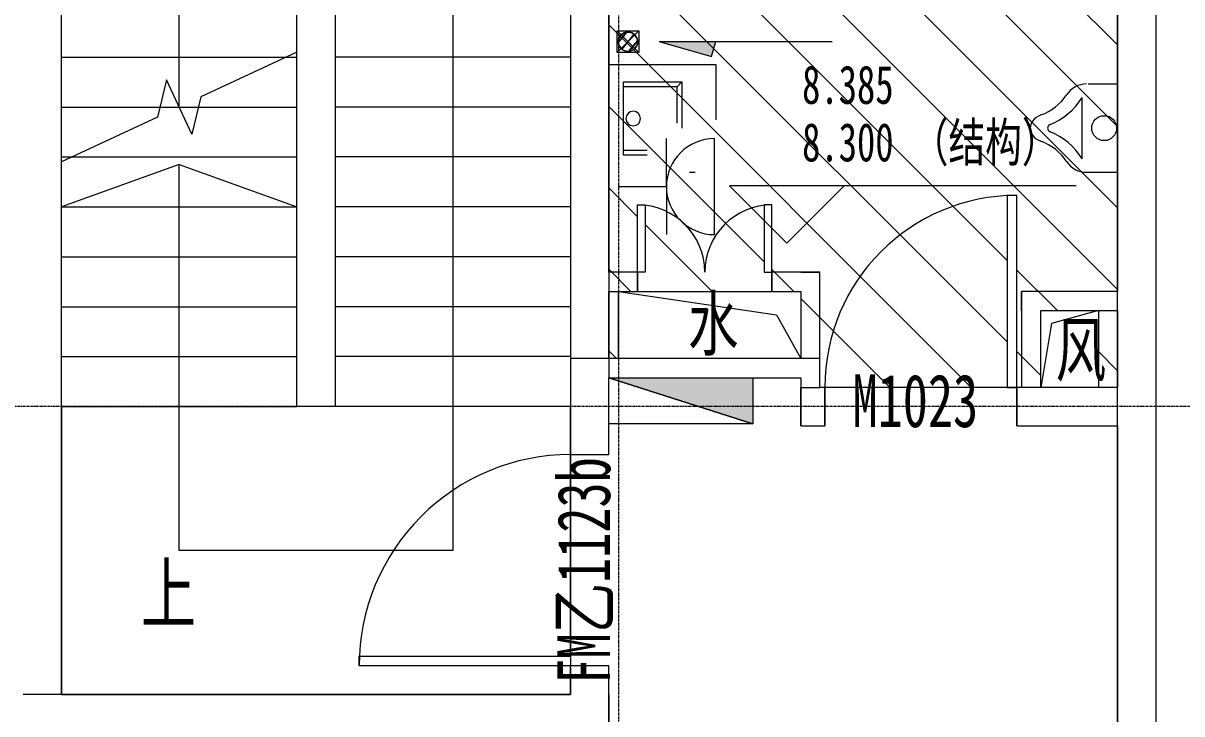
# Model space of a CAD drawing. Header units: millimetres. Extents: x 168964 to 234689, y -27981 to 8299.
# Drawn here: x 205381 to 211415, y -6250 to -2653 of the extents above; entities that cross this region are included whole.
import ezdxf

# ---------------------------------------------------------------- set-up
doc = ezdxf.new("R2010")
doc.units = ezdxf.units.MM
for name, pattern in [('划线', [6.35, 3.175, -3.175]), ('架空线', [3.97, 2.38, -1.59]), ('轴网线', [22.24, 12.7, -3.18, 3.18, -3.18])]:
    doc.linetypes.add(name, pattern=pattern)
for name, color, linetype, lineweight in [('A-____-NOTE-TEXT', 7, 'Continuous', 5), ('A-AREA-____-IDEN', 7, 'Continuous', 5), ('A-DETL-GENF-OTLN', 7, 'Continuous', 5), ('A-DOOR-____-IDEN', 7, 'Continuous', 5), ('A-WALL-____-MCUT', 7, 'Continuous', 13), ('A-WALL-____-OTLN', 7, 'Continuous', 13), ('E-ELEC-FIXT-OTLN', 7, 'Continuous', 5), ('G-____-____-DIMS', 7, 'Continuous', 5), ('I-WALL-____-OTLN', 7, 'Continuous', 13), ('P-SANR-FIXT-HDLN', 7, '划线', 5), ('P-SANR-FIXT-OTLN', 7, 'Continuous', 5), ('S-GRID-____-OTLN', 7, 'Continuous', 5), ('S-STRS-____-IDEN', 7, 'Continuous', 5), ('S-STRS-____-MBND', 7, 'Continuous', 5), ('S-STRS-____-OTLN', 7, 'Continuous', 5)]:
    doc.layers.add(name, color=color, linetype=linetype, lineweight=lineweight)
for name, color, linetype, lineweight, true_color in [('A-DOOR-____-MCUT', 7, 'Continuous', 13, 0x00007f), ('A-FLOR-____-OTLN', 7, 'Continuous', 13, 0x007f00), ('A-FLOR-____-PATT', 7, 'Continuous', 13, 0x007f00)]:
    doc.layers.add(name, color=color, linetype=linetype, lineweight=lineweight, true_color=true_color)
doc.styles.add('仿宋', font='', dxfattribs={"width": 0.7, "height": 300})
doc.styles.add('仿宋_3', font='', dxfattribs={"width": 0.7, "height": 275})
doc.styles.add('仿宋_4', font='', dxfattribs={"width": 0.7, "height": 200})
doc.styles.get('仿宋').set_extended_font_data('FangSong')
doc.styles.get('仿宋_3').set_extended_font_data('FangSong')
doc.styles.get('仿宋_4').set_extended_font_data('FangSong')

# ---------------------------------------------------------------- blocks, each defined once
blk = doc.blocks.new('TJ单扇平开门 - M1023-1831567-ELV_3F')
at = {"layer": 'A-DOOR-____-MCUT', "color": 251, "lineweight": 5, "true_color": 0x515151}
for p, q in [((500, 1100), (450, 1100)), ((450, 1100), (450, 100)), ((500, 100), (500, 1100)), ((450, 100), (500, 100))]:
    blk.add_line(p, q, dxfattribs=at)
at = {"layer": 'A-DOOR-____-MCUT', "color": 173, "lineweight": 5, "true_color": 0x5151be}
blk.add_arc((500, 100), 1000, 90, 180, dxfattribs=at)
blk = doc.blocks.new('消火栓明装 - 消火栓明装-1644730-ELV_3F')
at = {"layer": 'A-DETL-GENF-OTLN', "true_color": 0x888888}
blk.add_hatch(color=252, dxfattribs=at).paths.add_polyline_path([(-375, 240), (-375, 0), (375, 0)], flags=0)
at = {"layer": 'A-DETL-GENF-OTLN', "color": 251, "true_color": 0x515151}
for p, q in [((-375, 240), (375, 240)), ((375, 0), (-375, 240)), ((-375, 0), (-375, 240)), ((-375, 240), (375, 0)), ((375, 240), (375, 0)), ((375, 0), (-375, 0))]:
    blk.add_line(p, q, dxfattribs=at)
blk = doc.blocks.new('TJ单扇平开门 - FMB1222b-2064251-ELV_3F')
at = {"layer": 'A-DOOR-____-MCUT', "color": 251, "lineweight": 5, "true_color": 0x515151}
for p, q in [((500, -100), (550, -100)), ((500, -1200), (500, -100)), ((550, -100), (550, -1200)), ((550, -1200), (500, -1200))]:
    blk.add_line(p, q, dxfattribs=at)
at = {"layer": 'A-DOOR-____-MCUT', "color": 173, "lineweight": 5, "true_color": 0x5151be}
blk.add_arc((550, -100), 1100, 180, 270, dxfattribs=at)
blk = doc.blocks.new('TJ双扇平开门 - FMC0723-2632172-ELV_3F')
at = {"layer": 'A-DOOR-____-MCUT', "color": 251, "lineweight": 5, "true_color": 0x515151}
for p, q in [((-350, 50), (-350, 400)), ((-350, 400), (-310, 400)), ((-310, 400), (-310, 50)), ((350, 400), (310, 400)), ((310, 400), (310, 50)), ((350, 50), (350, 400)), ((-310, 50), (-350, 50)), ((310, 50), (350, 50))]:
    blk.add_line(p, q, dxfattribs=at)
at = {"layer": 'A-DOOR-____-MCUT', "color": 173, "lineweight": 5, "true_color": 0x5151be}
for centre, start, end in [((-350, 50), 0, 90), ((350, 50), 90, 180)]:
    blk.add_arc(centre, 350, start, end, dxfattribs=at)
blk = doc.blocks.new('TJ地漏 - TJ卫生间地漏-1319683-ELV_3F')
at = {"layer": 'P-SANR-FIXT-HDLN', "color": 250, "linetype": 'Continuous', "true_color": 0x444444}
for p, q in [((-56, 56), (56, -56)), ((56, 56), (-56, -56)), ((-56, -56), (-56, 56)), ((-56, 56), (56, 56)), ((56, 56), (56, -56)), ((56, -56), (-56, -56))]:
    blk.add_line(p, q, dxfattribs=at)
at = {"layer": 'P-SANR-FIXT-OTLN', "color": 160, "true_color": 0x4444ff}
for p, q in [((-9.5, 49.1), (-50, -0.2)), ((-6.9, 49.5), (-49.9, -2.9)), ((30.8, 39.4), (-32.6, -37.9)), ((49.5, 6.9), (2.9, -49.9)), ((49.8, 4.5), (5.3, -49.7))]:
    blk.add_line(p, q, dxfattribs=at)
blk.add_circle((0, 0), 50, dxfattribs=at)
at = {"layer": 'P-SANR-FIXT-OTLN', "color": 250, "true_color": 0x444444}
for start, end in [(90, 270), (270, 90)]:
    blk.add_arc((0, 0), 50, start, end, dxfattribs=at)
blk = doc.blocks.new('TJ洗脸盆-矩形 - 560 mmx560 mm-1416622-ELV_3F')
at = {"layer": 'P-SANR-FIXT-OTLN', "color": 250, "true_color": 0x444444}
for p, q in [((174510, -2870), (173950, -2870)), ((173950, -2870), (173950, -3420)), ((174510, -3156.6), (174510, -2870)), ((174026.2, -3340.5), (174026.2, -2959.5)), ((174026.2, -2959.5), (174331.2, -2959.5)), ((174305.8, -2984.9), (174026.2, -2984.9)), ((174305.8, -2984.9), (174331.2, -2959.5)), ((174305.8, -3173.9), (174305.8, -2984.9)), ((174331.2, -2959.5), (174331.2, -3199.4)), ((174026.2, -3315.1), (174150, -3315.1)), ((174150, -3340.5), (174026.2, -3340.5)), ((174370.9, -3430), (174400, -3430))]:
    blk.add_line(p, q, dxfattribs=at)
for start, end in [(90, 270), (270, 90)]:
    blk.add_arc((174077, -3150), 38.1, start, end, dxfattribs=at)
blk = doc.blocks.new('TJ小便器-壁挂式 - 标准-1416623-ELV_3F')
at = {"layer": 'A-DETL-GENF-OTLN', "color": 250, "true_color": 0x444444}
for p, q in [((176446.8, -2970), (176600, -2970)), ((176600, -3430), (176600, -2970)), ((176415, -3360), (176415, -3040)), ((176438.8, -3430), (176600, -3430))]:
    blk.add_line(p, q, dxfattribs=at)
blk.add_circle((176530, -3200), 65, dxfattribs=at)
for centre, radius, start, end in [((176438.8, -3095), 125, 90, 146.6103), ((176110.4, -2878.5), 268.3, 289.49398, 326.6103), ((176124.5, -2866.2), 338.5, 291.39172, 329.10651), ((176230, -3216.3), 90, 109.49398, 143.93433), ((176207.6, -3200), 62.3, 143.93433, 216.06567), ((176255.3, -3200), 20, 111.39172, 248.60828), ((176230, -3183.7), 90, 216.06567, 250.50602), ((176124.5, -3533.8), 338.5, 30.89349, 68.60828), ((176110.4, -3521.5), 268.3, 33.3897, 70.50602), ((176438.8, -3305), 125, 213.3897, 270)]:
    blk.add_arc(centre, radius, start, end, dxfattribs=at)
blk = doc.blocks.new('高程点 - 相对高程点-103621-ELV_3F')
at = {"layer": 'G-____-____-DIMS', "color": 160, "lineweight": 13, "true_color": 0x4444ff}
for p, q in [((15.062, 2.987), (-2.987, 2.987)), ((0, 0), (-2.987, 2.987)), ((0, 0), (2.987, 2.987))]:
    blk.add_line(p, q, dxfattribs=at)
blk = doc.blocks.new('TJ符号_排水箭头_小 - 排水箭头 小-2094122-ELV_3F')
at = {"layer": 'A-____-NOTE-TEXT', "true_color": 0x757575}
blk.add_hatch(color=8, dxfattribs=at).paths.add_polyline_path([(2.73, -0.78), (0, 0), (2.953, 0)], flags=0)
at = {"layer": 'A-____-NOTE-TEXT', "color": 160, "lineweight": 13, "true_color": 0x4444ff}
for p, q in [((0, 0), (2.73, -0.78)), ((0, 0), (9, 0)), ((2.73, -0.78), (2.953, 0))]:
    blk.add_line(p, q, dxfattribs=at)
blk = doc.blocks.new('YXQH_AR_B9-20_rvt-2-ELV_3F')
at = {"layer": 'A-FLOR-____-PATT', "lineweight": 5, "true_color": 0xa3a3a3}
h = blk.add_hatch(dxfattribs=at)
h.set_pattern_fill('FP_2', color=253, style=0, pattern_type=2)
h.set_pattern_definition([(135, (0, 0), (-212.13203, -212.13203), [])])
h.paths.add_polyline_path([(165450, -4550), (165450, -4150), (165750, -4150), (165750, -4550), (165900, -4550), (165900, -3550), (165950, -3550), (165950, -4550), (166950, -4550), (166950, -4400), (167050, -4400), (167050, -4050), (168000, -4050), (168000, -4400), (168050, -4400), (168050, -1650), (165400, -1650), (165400, -4550)], flags=0)
h.paths.add_polyline_path([(175075, -4550), (176025, -4550), (176025, -3550), (176075, -3550), (176075, -4550), (176200, -4550), (176200, -4150), (176500, -4150), (176500, -4550), (176600, -4550), (176600, -1650), (173950, -1650), (173950, -4400), (174000, -4400), (174000, -4050), (174950, -4050), (174950, -4400), (175050, -4400), (175050, -4550)], flags=0)
h.paths.add_polyline_path([(167860, -3950), (167860, -3600), (167900, -3600), (167900, -3950)], flags=0)
h.paths.add_polyline_path([(174100, -3950), (174100, -3600), (174140, -3600), (174140, -3950)], flags=0)
h.paths.add_polyline_path([(174800, -3950), (174760, -3950), (174760, -3600), (174800, -3600), (174800, -3690)], flags=0)
h.paths.add_polyline_path([(167240, -3950), (167200, -3950), (167200, -3600), (167240, -3600)], flags=0)
h.paths.add_polyline_path([(168050, -1450), (168050, 50), (167350, 50), (167349.8, 250), (165800, 250), (165800, 50), (165500, 50), (165500, -250), (165400, -250), (165400, -1450), (167950, -1450)], flags=0)
h.paths.add_polyline_path([(176600, -1450), (176600, -350), (176200, -350), (176200, 250), (174650, 250), (174650, 50), (173950, 50), (173950, -1450), (175462.3, -1450)], flags=0)
at = {"color": 251, "lineweight": 5, "true_color": 0x515151}
for p, q in [((174000, -4050), (174824, -4172.6)), ((176500, -4150), (176255, -4217.6)), ((174824, -4172.6), (174950, -4400)), ((176255, -4217.6), (176200, -4550))]:
    blk.add_line(p, q, dxfattribs=at)
at = {"layer": 'A-FLOR-____-OTLN', "color": 8, "lineweight": 5, "true_color": 0x7f7f7f}
for p, q in [((173950, -1650), (173950, -3950)), ((176600, -4050), (176600, -1650)), ((173950, -3950), (173950, -4050)), ((173950, -4050), (173950, -4400)), ((174000, -4400), (174000, -4050)), ((174000, -4050), (174100, -4050)), ((174100, -4050), (174800, -4050)), ((174800, -4050), (174950, -4050)), ((174950, -4050), (174950, -4400)), ((176600, -4150), (176600, -4050)), ((176200, -4550), (176200, -4150)), ((176200, -4150), (176500, -4150)), ((176500, -4150), (176500, -4550)), ((176600, -4550), (176600, -4150)), ((175050, -4400), (173750, -4400)), ((173750, -4400), (173750, -4900)), ((175050, -4550), (175050, -4400)), ((175075, -4550), (175050, -4550)), ((176025, -4550), (175075, -4550)), ((176100, -4550), (176025, -4550)), ((176200, -4550), (176100, -4550)), ((176600, -4550), (176200, -4550)), ((176600, -4750), (176600, -4550)), ((176600, -7000), (176600, -4750)), ((173750, -4900), (173750, -5950)), ((173750, -6000), (173750, -6150)), ((171100, -6150), (170900, -6150)), ((173750, -6150), (171100, -6150))]:
    blk.add_line(p, q, dxfattribs=at)
at = {"layer": 'A-WALL-____-MCUT', "color": 251, "lineweight": 5, "true_color": 0x515151}
for p, q in [((176800, -6800), (176800, -1350)), ((171100, -6150), (171100, -1530)), ((173750, -1530), (173750, -4900)), ((173950, -3950), (173950, -1650)), ((176600, -1650), (176600, -4050)), ((174100, -3950), (173950, -3950)), ((173950, -3950), (173950, -4050)), ((174100, -4050), (174100, -3950)), ((174950, -3950), (174800, -3950)), ((174800, -3950), (174800, -4050)), ((175050, -3950), (174950, -3950)), ((175050, -4550), (175050, -3950)), ((173950, -4400), (173950, -4050)), ((173950, -4050), (174100, -4050)), ((174800, -4050), (174950, -4050)), ((174950, -4050), (174950, -4400)), ((176600, -4050), (176100, -4050)), ((176100, -4050), (176100, -4150)), ((176100, -4150), (176100, -4550)), ((176200, -4150), (176600, -4150)), ((176200, -4550), (176200, -4150)), ((176600, -4150), (176600, -4550)), ((174950, -4400), (173950, -4400)), ((173950, -4400), (173950, -4500)), ((173950, -4900), (173950, -4500)), ((173950, -4500), (174950, -4500)), ((174950, -4500), (174950, -4550)), ((174950, -4550), (174950, -4750)), ((174950, -4550), (175050, -4550)), ((175075, -4550), (175050, -4550)), ((175075, -4750), (175075, -4550)), ((176100, -4550), (176075, -4550)), ((176075, -4550), (176075, -4750)), ((176600, -4550), (176200, -4550)), ((174950, -4750), (175075, -4750)), ((176075, -4750), (176600, -4750)), ((176600, -4750), (176600, -7100)), ((173750, -4900), (173950, -4900)), ((173950, -6000), (173750, -6000)), ((173750, -6000), (173750, -6150)), ((173950, -6150), (173950, -6000)), ((173750, -6150), (171100, -6150)), ((173950, -6350), (173950, -6150))]:
    blk.add_line(p, q, dxfattribs=at)
at = {"layer": 'A-WALL-____-OTLN', "color": 251, "lineweight": 5, "true_color": 0x515151}
for p, q in [((176800, -6500), (176800, -1350)), ((171100, -3375.6), (171100, -1530)), ((173750, -1530), (173750, -4900)), ((173950, -3950), (173950, -1650)), ((176600, -1650), (176600, -4050)), ((171100, -4650), (171100, -3375.6)), ((173950, -4400), (173950, -4050)), ((176600, -4050), (176100, -4050)), ((176100, -4150), (176100, -4050)), ((176100, -4150), (176100, -4550)), ((176200, -4150), (176600, -4150)), ((176200, -4550), (176200, -4150)), ((176600, -4150), (176600, -4550)), ((174950, -4750), (174950, -4550)), ((175075, -4550), (175050, -4550)), ((175075, -4550), (175075, -4750)), ((176100, -4550), (176075, -4550)), ((176075, -4750), (176075, -4550)), ((176600, -4550), (176200, -4550)), ((171100, -6150), (171100, -4650)), ((173950, -4900), (173950, -4740)), ((174950, -4750), (175075, -4750)), ((176075, -4750), (176600, -4750)), ((176600, -4750), (176600, -7100)), ((173750, -4900), (173950, -4900)), ((173950, -6000), (173750, -6000)), ((173750, -6000), (173750, -6150)), ((173950, -6150), (173950, -6000)), ((173750, -6150), (171100, -6150)), ((173950, -6150), (173950, -6350))]:
    blk.add_line(p, q, dxfattribs=at)
at = {"layer": 'I-WALL-____-OTLN', "color": 251, "lineweight": 5, "true_color": 0x515151}
for p, q in [((174100, -3950), (173950, -3950)), ((174100, -3950), (174100, -4050)), ((174800, -4050), (174800, -3950)), ((174950, -3950), (174800, -3950)), ((174950, -3950), (175050, -3950)), ((175050, -4550), (175050, -3950)), ((173950, -4050), (174100, -4050)), ((174800, -4050), (174950, -4050)), ((174950, -4050), (174950, -4400)), ((174950, -4400), (173950, -4400)), ((174700, -4500), (174950, -4500)), ((174950, -4500), (174950, -4550))]:
    blk.add_line(p, q, dxfattribs=at)
at = {"layer": 'S-GRID-____-OTLN', "color": 160, "linetype": '轴网线', "true_color": 0x4444ff}
for p, q in [((174000, 7499.5), (174000, -27181.2)), ((199020.5, -4650), (148525.8, -4650))]:
    blk.add_line(p, q, dxfattribs=at)
at = {"layer": 'S-STRS-____-MBND', "color": 251, "true_color": 0x515151}
for p, q in [((172325, -2804.4), (171825.8, -3037.2)), ((171646.5, -2948.4), (171599.2, -3142.8)), ((171778.5, -3231.6), (171646.5, -2948.4)), ((171825.8, -3037.2), (171778.5, -3231.6)), ((171599.2, -3142.8), (171100, -3375.6))]:
    blk.add_line(p, q, dxfattribs=at)
at = {"layer": 'S-STRS-____-OTLN', "color": 251, "true_color": 0x515151}
for p, q in [((171100, -2830), (171100, -2570)), ((172325, -2804.4), (172325, -2570)), ((172525, -2570), (172525, -2830)), ((173750, -2570), (173750, -2830)), ((171100, -3090), (171100, -2830)), ((171100, -2830), (172270.1, -2830)), ((172270.1, -2830), (172325, -2830)), ((172325, -2830), (172325, -2804.4)), ((172325, -3090), (172325, -2830)), ((172525, -2830), (172525, -3090)), ((173750, -2830), (172525, -2830)), ((173750, -2830), (173750, -3090)), ((171100, -3350), (171100, -3090)), ((171100, -3090), (171612.1, -3090)), ((171612.1, -3090), (171712.5, -3090)), ((171712.5, -3090), (171813, -3090)), ((171813, -3090), (172325, -3090)), ((172325, -3350), (172325, -3090)), ((172525, -3090), (172525, -3350)), ((173750, -3090), (172525, -3090)), ((173750, -3090), (173750, -3350)), ((171100, -3375.6), (171100, -3350)), ((171100, -3350), (171154.9, -3350)), ((171100, -3610), (171100, -3375.6)), ((171100, -3610), (171100, -3375.6)), ((171154.9, -3350), (172325, -3350)), ((172325, -3610), (172325, -3350)), ((172525, -3350), (172525, -3610)), ((173750, -3350), (172525, -3350)), ((173750, -3350), (173750, -3610)), ((171100, -3870), (171100, -3610)), ((171100, -3870), (171100, -3610)), ((171100, -3610), (172325, -3610)), ((172325, -3870), (172325, -3610)), ((172525, -3610), (172525, -3870)), ((173750, -3610), (172525, -3610)), ((173750, -3610), (173750, -3870)), ((171100, -4130), (171100, -3870)), ((171100, -4130), (171100, -3870)), ((171100, -3870), (172325, -3870)), ((172325, -4130), (172325, -3870)), ((172525, -3870), (172525, -4130)), ((173750, -3870), (172525, -3870)), ((173750, -3870), (173750, -4130)), ((171100, -4390), (171100, -4130)), ((171100, -4390), (171100, -4130)), ((171100, -4130), (172325, -4130)), ((172325, -4390), (172325, -4130)), ((172525, -4130), (172525, -4390)), ((173750, -4130), (172525, -4130)), ((173750, -4130), (173750, -4390)), ((171100, -4650), (171100, -4390)), ((171100, -4650), (171100, -4390)), ((171100, -4390), (172325, -4390)), ((172325, -4650), (172325, -4390)), ((172525, -4390), (172525, -4650)), ((173750, -4390), (172525, -4390)), ((173750, -4390), (173750, -4650)), ((171100, -4650), (171100, -6150)), ((171100, -4650), (172325, -4650)), ((172525, -4650), (172325, -4650)), ((173750, -4650), (172525, -4650)), ((173750, -4900), (173750, -4650)), ((173750, -5950), (173750, -4900)), ((173750, -6150), (173750, -6000)), ((171100, -6150), (173750, -6150))]:
    blk.add_line(p, q, dxfattribs=at)
at = {"layer": 'S-STRS-____-OTLN', "color": 173, "true_color": 0x5151ff}
for p, q in [((171712.5, -2830), (171712.5, -2570)), ((173137.5, -2570), (173137.5, -2830)), ((171712.5, -3090), (171712.5, -2830)), ((173137.5, -2830), (173137.5, -3090)), ((173137.5, -3090), (173137.5, -3350)), ((173137.5, -3350), (173137.5, -3610)), ((171712.5, -3390), (171100, -3610)), ((171712.5, -3610), (171712.5, -3390)), ((171712.5, -3390), (172325, -3610)), ((171712.5, -3870), (171712.5, -3610)), ((173137.5, -3610), (173137.5, -3870)), ((171712.5, -4130), (171712.5, -3870)), ((173137.5, -3870), (173137.5, -4130)), ((171712.5, -4390), (171712.5, -4130)), ((173137.5, -4130), (173137.5, -4390)), ((171712.5, -4650), (171712.5, -4390)), ((173137.5, -4390), (173137.5, -4650)), ((171712.5, -5400), (171712.5, -4650)), ((173137.5, -4650), (173137.5, -5400)), ((173137.5, -5400), (171712.5, -5400))]:
    blk.add_line(p, q, dxfattribs=at)
at = {"layer": 'S-STRS-____-OTLN', "color": 251, "linetype": '架空线', "true_color": 0x515151}
for p, q in [((171100, -2830), (172270.1, -2830)), ((172270.1, -2830), (172325, -2830)), ((173750, -2830), (172525, -2830)), ((171100, -3090), (171612.1, -3090)), ((171612.1, -3090), (171712.5, -3090)), ((171712.5, -3090), (171813, -3090)), ((171813, -3090), (172325, -3090)), ((173750, -3090), (172525, -3090)), ((171100, -3350), (171154.9, -3350)), ((171154.9, -3350), (172325, -3350)), ((173750, -3350), (172525, -3350)), ((171100, -3610), (172325, -3610)), ((173750, -3610), (172525, -3610)), ((171100, -3870), (172325, -3870)), ((173750, -3870), (172525, -3870)), ((171100, -4130), (172325, -4130)), ((173750, -4130), (172525, -4130)), ((171100, -4390), (172325, -4390)), ((173750, -4390), (172525, -4390)), ((171100, -4650), (172325, -4650))]:
    blk.add_line(p, q, dxfattribs=at)
at = {"color": 250, "lineweight": 80, "true_color": 0x444444}
for name, p in [('TJ地漏 - TJ卫生间地漏-1319683-ELV_3F', (174050, -2750)), ('TJ洗脸盆-矩形 - 560 mmx560 mm-1416622-ELV_3F', (0, 0)), ('TJ小便器-壁挂式 - 标准-1416623-ELV_3F', (0, 0))]:
    blk.add_blockref(name, p, dxfattribs=at)
at = {"color": 250, "lineweight": 5, "true_color": 0x444444}
for name, p, xscale, yscale, zscale in [('TJ符号_排水箭头_小 - 排水箭头 小-2094122-ELV_3F', (174212.6, -2748.4), 100, 100, 100), ('高程点 - 相对高程点-103621-ELV_3F', (174877.9, -3798.8), 99.99999999999993, 99.99999999999993, 99.99999999999993)]:
    blk.add_blockref(name, p, dxfattribs=dict(at, xscale=xscale, yscale=yscale, zscale=zscale))
at = {"color": 251, "lineweight": 5, "true_color": 0x515151}
for name, p in [('TJ单扇平开门 - M1023-1831567-ELV_3F', (175575, -4650)), ('TJ双扇平开门 - FMC0723-2632172-ELV_3F', (174450, -4000))]:
    blk.add_blockref(name, p, dxfattribs=at)
for name, p, rotation in [('消火栓明装 - 消火栓明装-1644730-ELV_3F', (174325, -4500), 180), ('TJ单扇平开门 - FMB1222b-2064251-ELV_3F', (173850, -5450), 270)]:
    blk.add_blockref(name, p, dxfattribs=dict(at, rotation=rotation))
at = {"layer": 'A-AREA-____-IDEN', "color": 250, "true_color": 0x444444, "char_height": 275, "width": 347.932, "attachment_point": 1, "style": '仿宋_3'}
for s, insert in [('\\f仿宋|b0|i0|c134|p49|;\\W.7;水', (174362.5, -4079.8)), ('\\f仿宋|b0|i0|c134|p49|;\\W.7;风', (176277.6, -4215.4))]:
    blk.add_mtext(s, dxfattribs=dict(at, insert=insert))
at = {"layer": 'A-DOOR-____-IDEN', "color": 250, "true_color": 0x444444, "insert": (175219.1, -4481.8), "char_height": 275, "width": 869.831, "attachment_point": 1, "style": '仿宋_3'}
blk.add_mtext('M1023', dxfattribs=at)
at = {"layer": 'A-DOOR-____-IDEN', "color": 250, "true_color": 0x444444, "insert": (173681.8, -6092.9), "char_height": 275, "width": 1565.696, "attachment_point": 1, "rotation": 90, "style": '仿宋_3'}
blk.add_mtext('FM乙1123b', dxfattribs=at)
at = {"layer": 'G-____-____-DIMS', "color": 250, "true_color": 0x444444, "insert": (174956.9, -2873.6), "char_height": 200, "width": 1730.384, "attachment_point": 1, "line_spacing_factor": 0.898273, "style": '仿宋_4'}
blk.add_mtext('8.385\\P8.300 （结构）', dxfattribs=at)
at = {"layer": 'S-STRS-____-IDEN', "color": 251, "true_color": 0x515151, "insert": (171513.5, -5473.1), "char_height": 300, "width": 377.275, "attachment_point": 1, "line_spacing_factor": 0.898273, "style": '仿宋'}
blk.add_mtext('\\f仿宋|b0|i0|c134|p49|;\\W.7;上', dxfattribs=at)
blk = doc.blocks.new('防溅插座 - 标准-2601917-ELV_3F')
at = {"layer": 'A-DETL-GENF-OTLN'}
for p, q in [((0, 0), (0, -250)), ((0, -250), (-250, -250)), ((0, -250), (250, -250))]:
    blk.add_line(p, q, dxfattribs=at)
for start, end in [(90, 180), (0, 90)]:
    blk.add_arc((0, -500), 250, start, end, dxfattribs=at)
at = {"layer": 'E-ELEC-FIXT-OTLN'}
blk.add_line((-250, -500), (250, -500), dxfattribs=at)

msp = doc.modelspace()

# ---------------------------------------------------------------- block references
at = {"lineweight": 5}
msp.add_blockref('YXQH_AR_B9-20_rvt-2-ELV_3F', (34480.9, 0), dxfattribs=at)
at = {"layer": 'E-ELEC-FIXT-OTLN', "rotation": 90.0000000000002}
msp.add_blockref('防溅插座 - 标准-2601917-ELV_3F', (208480.9, -3504.6), dxfattribs=at)

doc.saveas('drawing.dxf')
